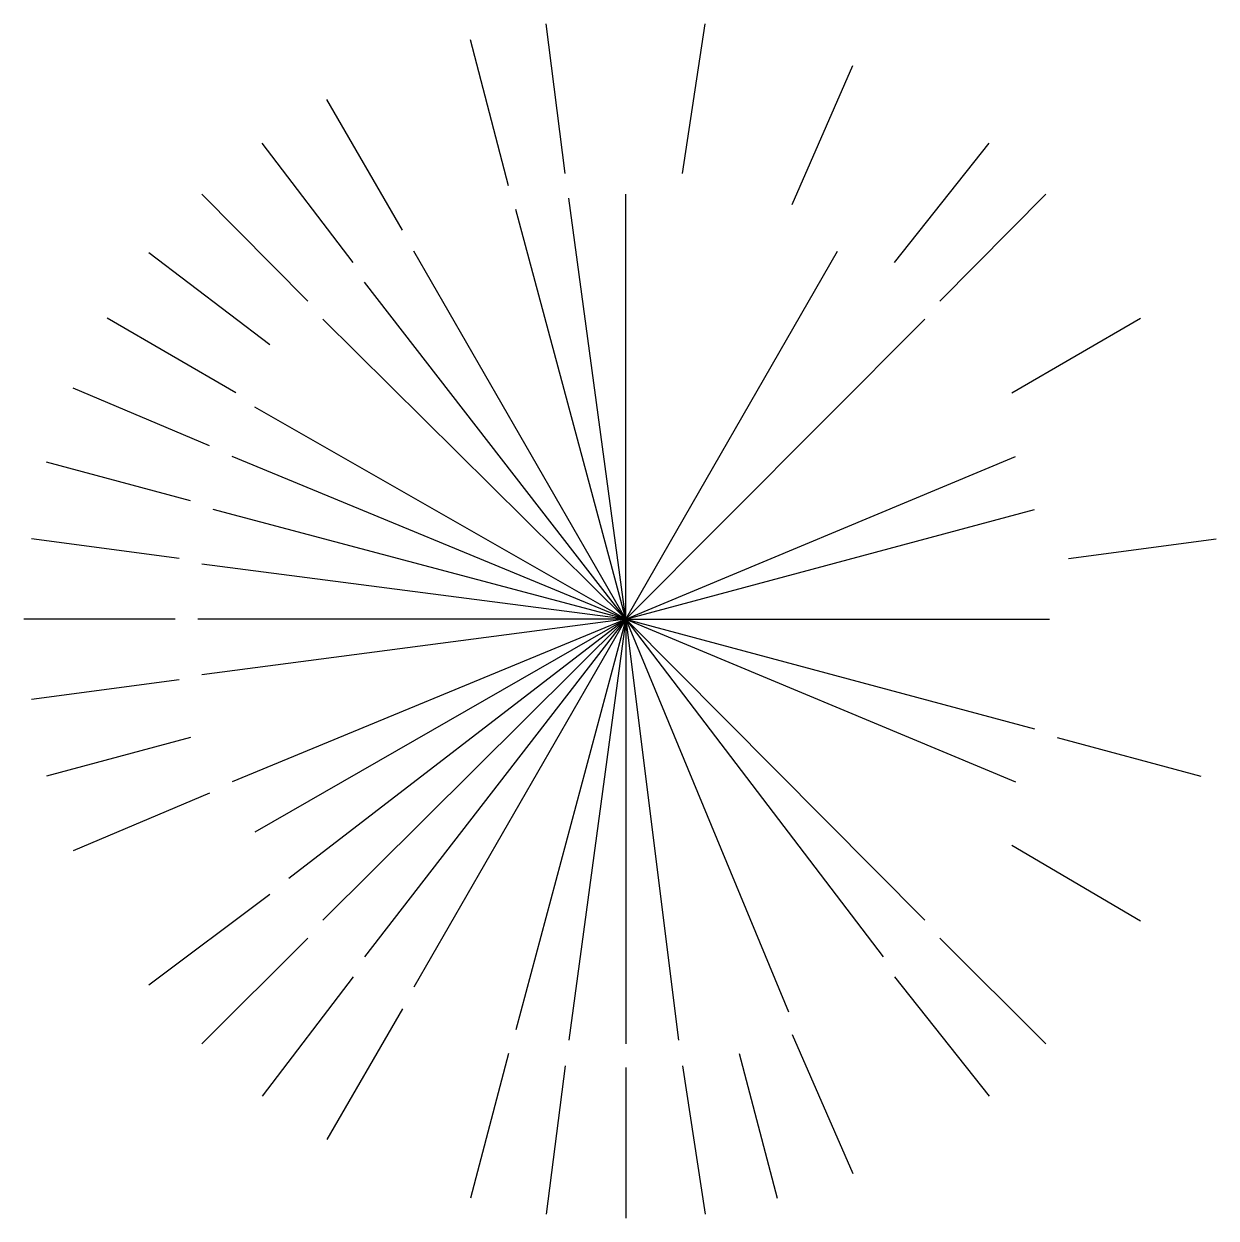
# Model space of a CAD drawing. Extents: x 317597 to 318582, y 69328 to 70314.
import ezdxf

# ---------------------------------------------------------------- set-up
doc = ezdxf.new("R2010")
doc.units = 0
doc.header["$MEASUREMENT"] = 0
doc.layers.get('0').update_dxf_attribs({"linetype": 'CONTINUOUS'})

msp = doc.modelspace()

# ---------------------------------------------------------------- linework, layer by layer
at = {"color": 7, "linetype": 'CONTINUOUS'}
for p, q in [((318044.09, 70190.23), (318028.47, 70313.66)), ((318140.97, 70190.23), (318159.72, 70313.66)), ((317997.22, 70180.07), (317965.97, 70300.38)), ((318231.59, 70164.45), (318281.59, 70279.29)), ((317909.72, 70143.35), (317847.22, 70251.16)), ((317869.09, 70116.79), (317794.09, 70215.23)), ((318315.97, 70116.79), (318394.09, 70215.23)), ((317831.59, 70084.76), (317744.09, 70173.04)), ((318094.09, 69822.26), (318047.22, 70169.91)), ((318094.09, 69822.26), (318094.09, 70173.04)), ((318353.47, 70084.76), (318440.97, 70173.04)), ((318094.09, 69822.26), (318003.47, 70160.54)), ((317800.34, 70048.82), (317700.34, 70124.6)), ((318094.09, 69822.26), (317919.09, 70126.16)), ((318094.09, 69822.26), (318269.09, 70126.16)), ((318094.09, 69822.26), (317878.47, 70100.38)), ((317772.22, 70008.98), (317665.97, 70070.7)), ((318412.84, 70008.98), (318519.09, 70070.7)), ((318094.09, 69822.26), (317844.09, 70069.91)), ((318094.09, 69822.26), (318340.97, 70069.91)), ((317750.34, 69965.23), (317637.84, 70012.88)), ((318094.09, 69822.26), (317787.84, 69997.26)), ((318094.09, 69822.26), (317769.09, 69956.63)), ((318094.09, 69822.26), (318415.97, 69956.63)), ((317734.72, 69919.91), (317615.97, 69951.95)), ((318094.09, 69822.26), (317753.47, 69912.88)), ((318094.09, 69822.26), (318431.59, 69912.88)), ((317725.34, 69872.26), (317603.47, 69888.66)), ((318459.72, 69872.26), (318581.59, 69888.66)), ((318094.09, 69822.26), (317744.09, 69867.57)), ((318094.09, 69822.26), (318094.09, 69826.16)), ((317722.22, 69822.26), (317597.22, 69822.26)), ((318094.09, 69822.26), (317740.97, 69822.26)), ((318094.09, 69822.26), (317744.09, 69776.16)), ((318094.09, 69822.26), (317769.09, 69687.88)), ((318094.09, 69822.26), (317787.84, 69646.48)), ((318094.09, 69822.26), (317815.97, 69608.2)), ((318094.09, 69822.26), (317844.09, 69573.82)), ((318094.09, 69822.26), (317878.47, 69543.35)), ((318094.09, 69822.26), (317919.09, 69518.35)), ((318094.09, 69822.26), (318003.47, 69483.2)), ((318094.09, 69822.26), (318047.22, 69474.6)), ((318094.09, 69822.26), (318087.84, 69822.26)), ((318094.09, 69822.26), (318444.09, 69822.26)), ((318094.09, 69822.26), (318306.59, 69543.35)), ((318094.09, 69822.26), (318415.97, 69687.88)), ((318094.09, 69822.26), (318340.97, 69573.82)), ((318094.09, 69822.26), (318431.59, 69731.63)), ((318094.09, 69822.26), (318137.84, 69474.6)), ((318094.09, 69822.26), (318228.47, 69498.04)), ((318094.09, 69822.26), (318094.09, 69471.48)), ((318094.09, 69822.26), (318097.22, 69822.26)), ((318094.09, 69822.26), (318094.09, 69817.57)), ((317725.34, 69772.26), (317603.47, 69755.85)), ((317734.72, 69724.6), (317615.97, 69692.57)), ((318450.34, 69724.6), (318569.09, 69692.57)), ((317750.34, 69678.51), (317637.84, 69630.85)), ((318412.84, 69635.54), (318519.09, 69573.04)), ((317800.34, 69594.91), (317700.34, 69519.91)), ((317831.59, 69558.98), (317744.09, 69471.48)), ((318353.47, 69558.98), (318440.97, 69471.48)), ((317869.09, 69526.95), (317794.09, 69428.51)), ((318315.97, 69526.95), (318394.09, 69428.51)), ((317909.72, 69500.38), (317847.22, 69392.57)), ((318231.59, 69479.29), (318281.59, 69364.45)), ((317997.22, 69463.66), (317965.97, 69344.13)), ((318187.84, 69463.66), (318219.09, 69344.13)), ((318044.09, 69453.51), (318028.47, 69330.85)), ((318094.09, 69451.95), (318094.09, 69327.73)), ((318140.97, 69453.51), (318159.72, 69330.85))]:
    msp.add_line(p, q, dxfattribs=at)

doc.saveas('drawing.dxf')
